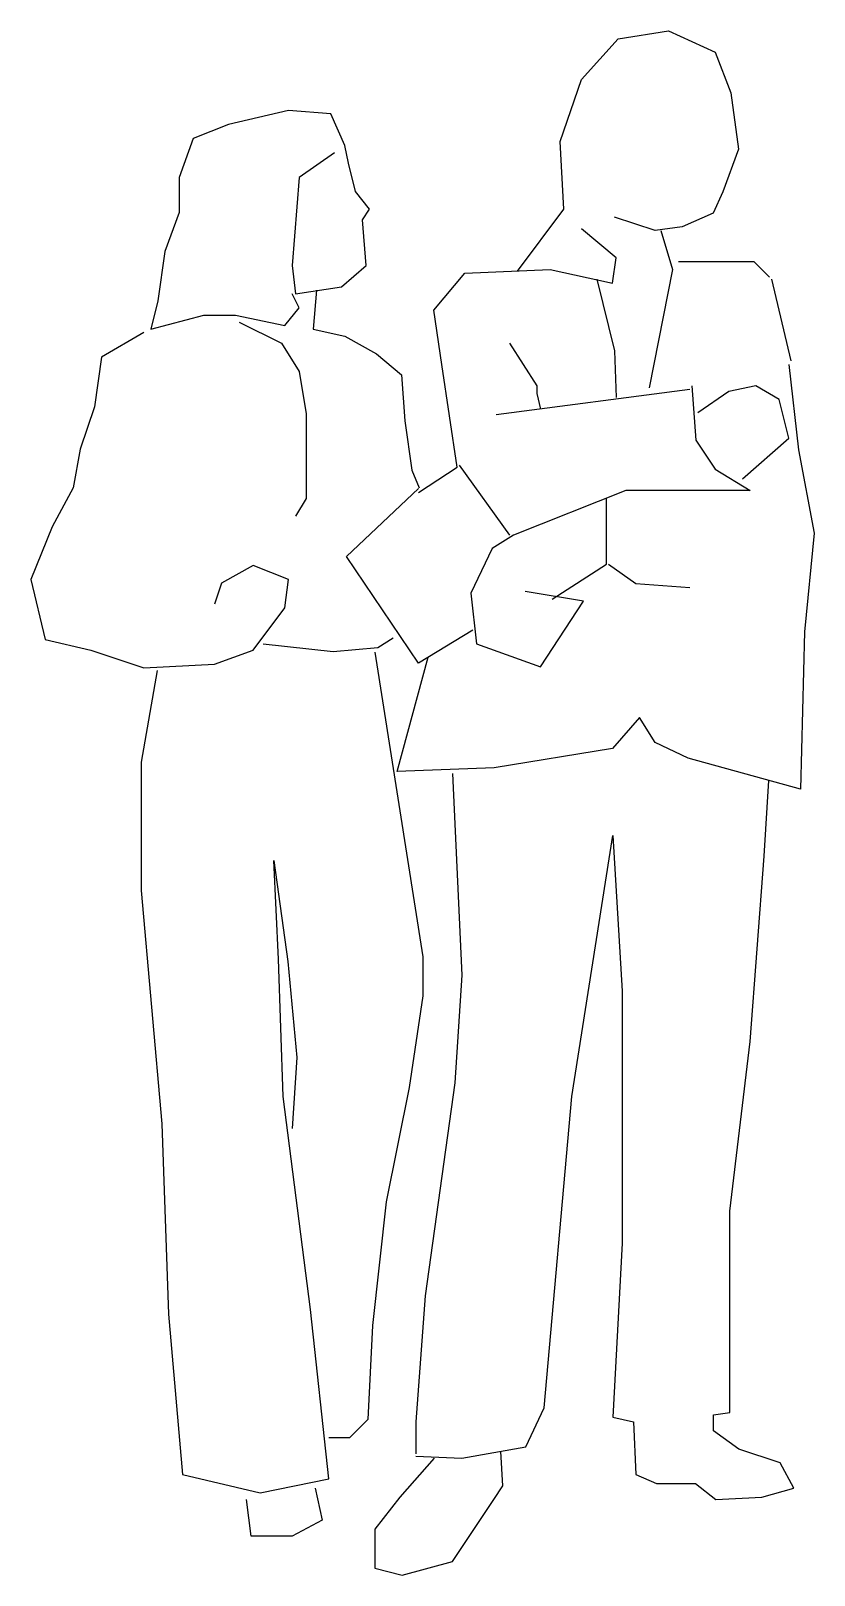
# Model space of a CAD drawing. Extents: x 84205 to 85108, y 18001 to 19783.
import ezdxf

# ---------------------------------------------------------------- set-up
doc = ezdxf.new("R2010")
doc.units = 0
doc.header["$LTSCALE"] = 1270
doc.header["$MEASUREMENT"] = 0
doc.layers.get('0').update_dxf_attribs({"linetype": 'CONTINUOUS'})

msp = doc.modelspace()

# ---------------------------------------------------------------- linework, layer by layer
at = {"linetype": 'CONTINUOUS'}
for p, q in [((84882.5, 19773.9), (84940.7, 19782.9)), ((84940.7, 19782.9), (84994.4, 19758.3)), ((84840, 19726.9), (84882.5, 19773.9)), ((84994.4, 19758.3), (85012.3, 19711.3)), ((84815.4, 19655.4), (84840, 19726.9)), ((85012.3, 19711.3), (85021.2, 19646.4)), ((84502.2, 19691.2), (84433, 19674.9)), ((84551, 19687.1), (84502.2, 19691.2)), ((84567.3, 19650.5), (84551, 19687.1)), ((84433, 19674.9), (84392.3, 19658.6)), ((84392.3, 19658.6), (84376, 19613.9)), ((84571.4, 19630.1), (84567.3, 19650.5)), ((84819.9, 19577.1), (84815.4, 19655.4)), ((84555.1, 19642.3), (84514.4, 19613.9)), ((85021.2, 19646.4), (85003.3, 19597.2)), ((84579.5, 19597.6), (84571.4, 19630.1)), ((84376, 19613.9), (84376, 19573.2)), ((84514.4, 19613.9), (84506.3, 19512.1)), ((84595.8, 19577.2), (84579.5, 19597.6)), ((85003.3, 19597.2), (84992.1, 19572.6)), ((84376, 19573.2), (84359.7, 19528.4)), ((84587.6, 19565), (84595.8, 19577.2)), ((84591.7, 19512.1), (84587.6, 19565)), ((84766.2, 19505.5), (84819.9, 19577.1)), ((84925, 19552.4), (84878.1, 19568.1)), ((84992.1, 19572.6), (84956.4, 19556.9)), ((84880.3, 19521.1), (84840, 19554.7)), ((84956.4, 19556.9), (84925, 19552.4)), ((84931.7, 19552.4), (84945.2, 19507.7)), ((84359.7, 19528.4), (84351.6, 19471.4)), ((84506.3, 19512.1), (84510.3, 19479.6)), ((84563.2, 19487.7), (84591.7, 19512.1)), ((84875.8, 19492), (84880.3, 19521.1)), ((84951.9, 19516.7), (85039.1, 19516.7)), ((85039.1, 19516.7), (85057, 19498.8)), ((84670, 19460.7), (84705.8, 19503.2)), ((84705.8, 19503.2), (84804.2, 19507.7)), ((84804.2, 19507.7), (84875.8, 19492)), ((84857.9, 19496.5), (84878.1, 19413.7)), ((84945.2, 19507.7), (84918.3, 19371.2)), ((85059.4, 19496.6), (85081.8, 19402.3)), ((84514.4, 19463.3), (84506.3, 19479.6)), ((84510.3, 19479.6), (84563.2, 19487.7)), ((84534.7, 19483.6), (84530.7, 19438.9)), ((84351.6, 19471.4), (84343.5, 19438.9)), ((84343.5, 19438.9), (84404.5, 19455.1)), ((84404.5, 19455.1), (84441.1, 19455.1)), ((84441.1, 19455.1), (84498.1, 19442.9)), ((84498.1, 19442.9), (84514.4, 19463.3)), ((84678.9, 19398.1), (84670, 19460.7)), ((84445.2, 19447), (84494, 19422.6)), ((84530.7, 19438.9), (84567.3, 19430.7)), ((84335.3, 19434.8), (84286.5, 19406.3)), ((84494, 19422.6), (84514.4, 19390)), ((84567.3, 19430.7), (84603.9, 19410.4)), ((84757.2, 19422.7), (84788.6, 19373.5)), ((84286.5, 19406.3), (84278.3, 19349.3)), ((84603.9, 19410.4), (84632.4, 19385.9)), ((84878.1, 19413.7), (84880.3, 19360.1)), ((84514.4, 19390), (84522.5, 19341.2)), ((84632.4, 19385.9), (84636.5, 19333)), ((84696.8, 19279.5), (84678.9, 19398.1)), ((85079.4, 19398.1), (85090.6, 19299.6)), ((84965.3, 19369), (84741.6, 19339.9)), ((84788.6, 19373.5), (84788.6, 19364.5)), ((84967.5, 19373.5), (84972, 19310.8)), ((85010, 19366.8), (84974.3, 19342.2)), ((85041.4, 19373.5), (85010, 19366.8)), ((85068.2, 19357.8), (85041.4, 19373.5)), ((84278.3, 19349.3), (84262.1, 19300.5)), ((84788.6, 19364.5), (84793, 19346.6)), ((85079.4, 19313.1), (85068.2, 19357.8)), ((84522.5, 19341.2), (84522.5, 19243.5)), ((84636.5, 19333), (84644.6, 19276.1)), ((85025.7, 19266.1), (85079.4, 19313.1)), ((84262.1, 19300.5), (84253.9, 19255.7)), ((84972, 19310.8), (84994.4, 19277.3)), ((85090.6, 19299.6), (85108.5, 19203.4)), ((84652.1, 19250.4), (84696.8, 19279.5)), ((84699.1, 19281.8), (84757.2, 19201.2)), ((84994.4, 19277.3), (85034.7, 19252.7)), ((84644.6, 19276.1), (84652.8, 19255.7)), ((84253.9, 19255.7), (84229.5, 19210.9)), ((84522.5, 19243.5), (84510.3, 19223.2)), ((84569.3, 19176.6), (84652.1, 19254.9)), ((84891.5, 19252.7), (84761.7, 19201.2)), ((84869.1, 19167.7), (84869.1, 19243.7)), ((85034.7, 19252.7), (84891.5, 19252.7)), ((84229.5, 19210.9), (84205.1, 19149.9)), ((84761.7, 19201.2), (84737.1, 19185.6)), ((85108.5, 19203.4), (85097.3, 19089.4)), ((84652.1, 19053.6), (84569.3, 19176.6)), ((84737.1, 19185.6), (84712.5, 19134.1)), ((84461.5, 19166.2), (84424.9, 19145.8)), ((84502.2, 19149.9), (84461.5, 19166.2)), ((84806.5, 19127.4), (84869.1, 19167.7)), ((84871.3, 19167.7), (84902.7, 19145.3)), ((84205.1, 19149.9), (84221.4, 19080.7)), ((84424.9, 19145.8), (84416.7, 19121.4)), ((84498.1, 19117.3), (84502.2, 19149.9)), ((84712.5, 19134.1), (84719.2, 19075.9)), ((84842.3, 19125.1), (84775.1, 19136.3)), ((84902.7, 19145.3), (84965.3, 19140.8)), ((84461.5, 19068.5), (84498.1, 19117.3)), ((84793, 19049.1), (84842.3, 19125.1)), ((84221.4, 19080.7), (84274.3, 19068.5)), ((84605.1, 19071.5), (84623, 19082.6)), ((84714.7, 19091.6), (84652.1, 19053.6)), ((85097.3, 19089.4), (85092.8, 18908.1)), ((84274.3, 19068.5), (84335.3, 19048.2)), ((84416.7, 19052.2), (84461.5, 19068.5)), ((84473.1, 19075.9), (84553.7, 19067)), ((84553.7, 19067), (84605.1, 19071.5)), ((84601.7, 19066), (84657.1, 18714.6)), ((84719.2, 19075.9), (84793, 19049.1)), ((84350.7, 19044.8), (84332.2, 18939.2)), ((84335.3, 19048.2), (84416.7, 19052.2)), ((84627.5, 18928.3), (84663.3, 19060.3)), ((84907.1, 18990.9), (84875.8, 18955.1)), ((84925, 18961.8), (84907.1, 18990.9)), ((84963.1, 18943.9), (84925, 18961.8)), ((84332.2, 18939.2), (84332.2, 18791.2)), ((84875.8, 18955.1), (84739.3, 18932.8)), ((85092.8, 18908.1), (84963.1, 18943.9)), ((84739.3, 18932.8), (84627.5, 18928.3)), ((84691.5, 18926), (84702.1, 18693.5)), ((85050.8, 18830.9), (85056.1, 18918)), ((84828.9, 18553.5), (84876.4, 18854.6)), ((84876.4, 18854.6), (84887, 18675)), ((85034.9, 18616.9), (85050.8, 18830.9)), ((84485.4, 18825.6), (84501.3, 18709.3)), ((84490.7, 18712), (84485.4, 18825.6)), ((84332.2, 18791.2), (84356, 18521.8)), ((84496, 18553.5), (84490.7, 18712)), ((84501.3, 18709.3), (84511.8, 18598.4)), ((84657.1, 18714.6), (84657.1, 18669.7)), ((84702.1, 18693.5), (84694.1, 18569.3)), ((84887, 18675), (84887, 18384.4)), ((84657.1, 18669.7), (84641.3, 18564)), ((85011.1, 18421.4), (85034.9, 18616.9)), ((84511.8, 18598.4), (84506.6, 18516.5)), ((84641.3, 18564), (84614.9, 18432)), ((84694.1, 18569.3), (84659.8, 18323.6)), ((84527.7, 18307.8), (84496, 18553.5)), ((84797.2, 18194.2), (84828.9, 18553.5)), ((84356, 18521.8), (84363.9, 18302.5)), ((84614.9, 18432), (84599, 18289.3)), ((85011.1, 18188.9), (85011.1, 18421.4)), ((84887, 18384.4), (84876.4, 18183.6)), ((84659.8, 18323.6), (84649.2, 18178.3)), ((84363.9, 18302.5), (84379.8, 18117.6)), ((84548.8, 18112.3), (84527.7, 18307.8)), ((84599, 18289.3), (84593.7, 18181)), ((84776, 18149.3), (84797.2, 18194.2)), ((84593.7, 18181), (84572.6, 18159.9)), ((84649.2, 18178.3), (84649.2, 18141.4)), ((84876.4, 18183.6), (84900.2, 18178.3)), ((84900.2, 18178.3), (84902.8, 18117.6)), ((84992.6, 18186.3), (85011.1, 18188.9)), ((84992.6, 18167.8), (84992.6, 18186.3)), ((84572.6, 18159.9), (84548.8, 18159.9)), ((85021.7, 18146.6), (84992.6, 18167.8)), ((84670.4, 18136.1), (84630.7, 18091.2)), ((84649.2, 18138.7), (84702.1, 18136.1)), ((84702.1, 18136.1), (84776, 18149.3)), ((84749.6, 18104.4), (84747, 18144)), ((85069.3, 18130.8), (85021.7, 18146.6)), ((85085.1, 18101.7), (85069.3, 18130.8)), ((84379.8, 18117.6), (84469.6, 18096.4)), ((84469.6, 18096.4), (84548.8, 18112.3)), ((84533, 18101.7), (84540.9, 18064.7)), ((84739, 18088.5), (84749.6, 18104.4)), ((84902.8, 18117.6), (84926.6, 18107)), ((84926.6, 18107), (84971.5, 18107)), ((84971.5, 18107), (84995.3, 18088.5)), ((85048.1, 18091.2), (85085.1, 18101.7)), ((84459, 18046.3), (84453.7, 18088.5)), ((84630.7, 18091.2), (84601.7, 18054.2)), ((84691.5, 18017.2), (84739, 18088.5)), ((84995.3, 18088.5), (85048.1, 18091.2)), ((84540.9, 18064.7), (84506.6, 18046.3)), ((84601.7, 18054.2), (84601.7, 18009.3)), ((84506.6, 18046.3), (84459, 18046.3)), ((84633.4, 18001.3), (84691.5, 18017.2)), ((84601.7, 18009.3), (84633.4, 18001.3))]:
    msp.add_line(p, q, dxfattribs=at)

doc.saveas('drawing.dxf')
